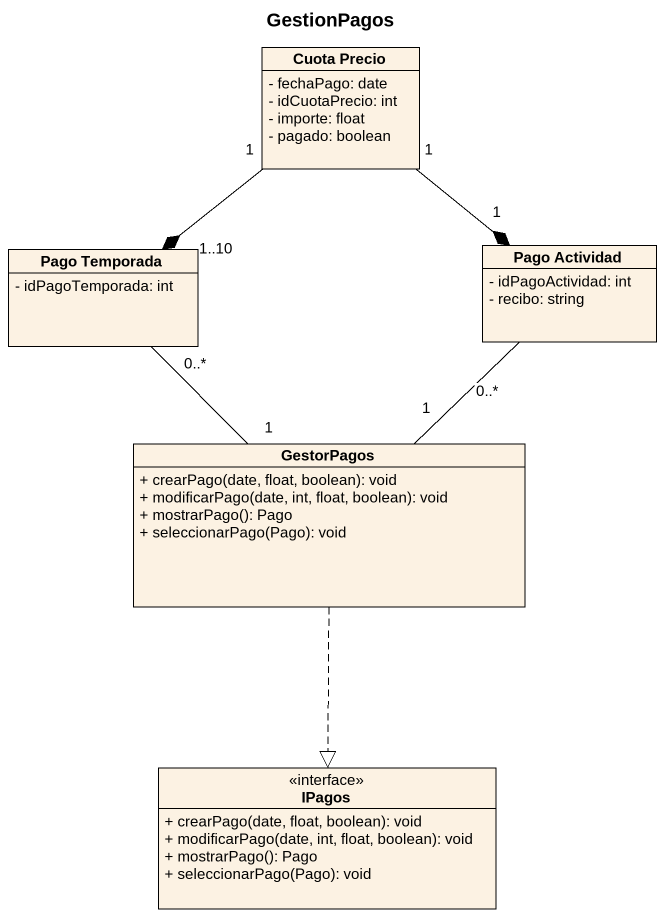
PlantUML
@startuml
title GestionPagos
hide circle
hide empty members
skinparam classAttributeIconSize 0
class "Cuota Precio" as Cuota_Precio {
  - fechaPago: date
  - idCuotaPrecio: int
  - importe: float
  - pagado: boolean
}
class "Pago Temporada" as Pago_Temporada {
  - idPagoTemporada: int
}
class "Pago Actividad" as Pago_Actividad {
  - idPagoActividad: int
  - recibo: string
}
class GestorPagos {
  + crearPago(date, float, boolean): void
  + modificarPago(date, int, float, boolean): void
  + mostrarPago(): Pago
  + seleccionarPago(Pago): void
}
class IPagos <<interface>> {
  + crearPago(date, float, boolean): void
  + modificarPago(date, int, float, boolean): void
  + mostrarPago(): Pago
  + seleccionarPago(Pago): void
}
Cuota_Precio "1" --* "1..10" Pago_Temporada
Cuota_Precio "1" --* "1" Pago_Actividad
Pago_Temporada "0..*" -- "1" GestorPagos
GestorPagos "1" -up- "0..*" Pago_Actividad
GestorPagos ..|> IPagos
@enduml
